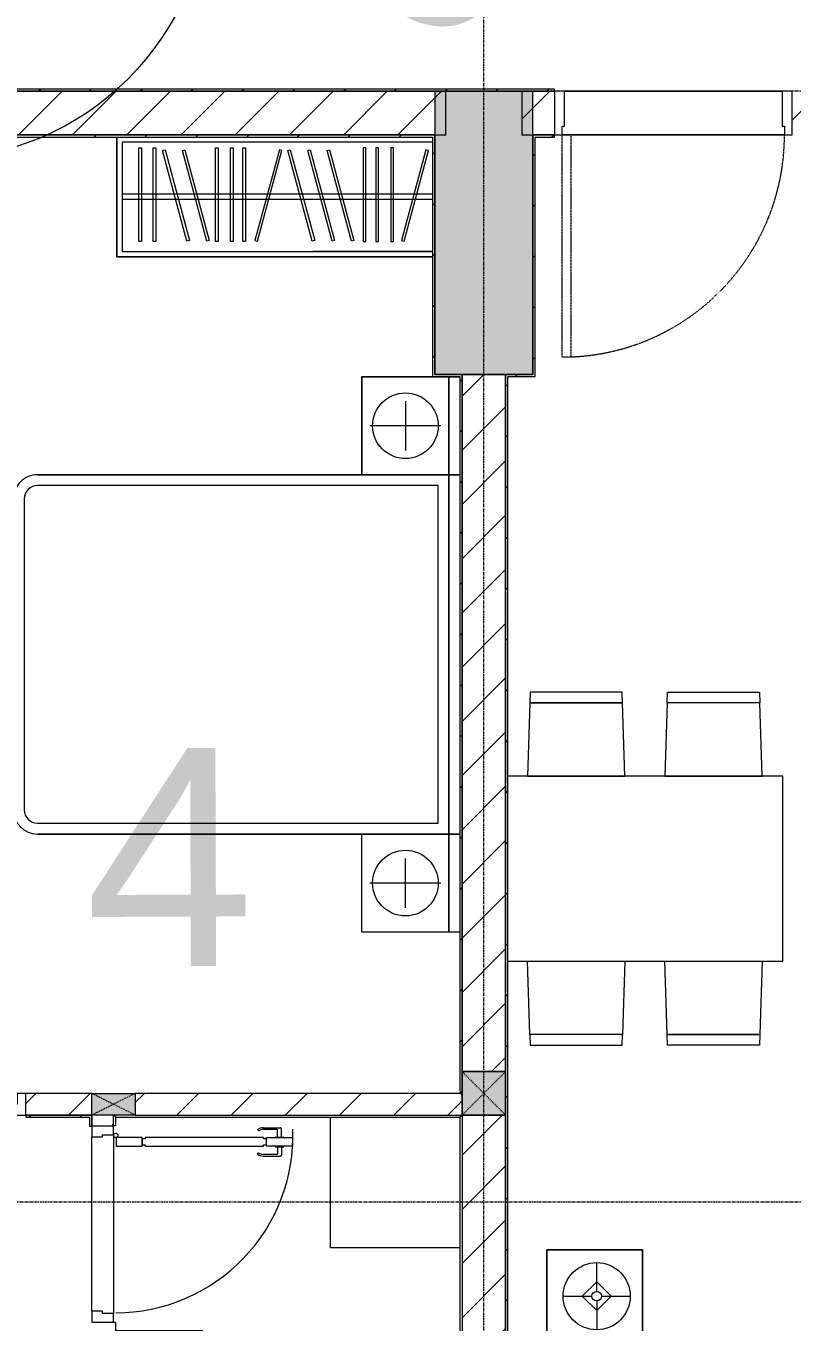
# Model space of a CAD drawing. Header units: millimetres. Extents: x -24439 to 198341, y -52871 to 149926.
# Drawn here: x 106051 to 109568, y 27887 to 33837 of the extents above; entities that cross this region are included whole.
import ezdxf

# ---------------------------------------------------------------- set-up
doc = ezdxf.new("R2010")
doc.units = ezdxf.units.MM
for name, pattern in [('Dash', [6, 3, -3]), ('Grid Line', [22.225, 12.7, -3.175, 3.175, -3.175]), ('NET VAN', [1.06, 0.53, -0.53])]:
    doc.linetypes.add(name, pattern=pattern)
for name, color, linetype, lineweight in [('0-1', 7, 'Continuous', 5), ('A-DETL-GENF-1', 9, 'Continuous', 9), ('A-DETL-GENF-2', 9, 'NET VAN', 9), ('A-DOOR', 31, 'Continuous', 9), ('A-DOOR-1', 9, 'Continuous', 9), ('A-DOOR-FRAM', 31, 'Continuous', 9), ('A-FLOR-1', 9, 'Continuous', 9), ('A-FLOR-HRAL-1', 9, 'Continuous', 9), ('A-WALL', 113, 'Continuous', 9), ('A-WALL-1', 253, 'Continuous', 18), ('A-WALL-2', 9, 'Continuous', 9), ('A-WALL-3', 113, 'Continuous', 18), ('A-WALL-PATT-1', 10, 'Continuous', 9), ('A-WALL-PATT-2', 9, 'Continuous', 9), ('A-WALL-PATT-3', 111, 'Continuous', 9), ('G-IMPT-1', 9, 'Continuous', 9), ('G-IMPT-6', 7, 'Continuous', 9), ('I-FURN', 30, 'Continuous', 9), ('I-FURN-1', 9, 'Continuous', 9), ('I-WALL-1', 253, 'Continuous', 18), ('I-WALL-3', 2, 'Continuous', 18), ('S-COLS', 52, 'Continuous', 9), ('S-COLS-1', 254, 'Continuous', 5), ('S-COLS-2', 253, 'Continuous', 18), ('S-COLS-3', 9, 'Continuous', 9), ('S-COLS-4', 52, 'Continuous', 18), ('S-COLS-5', 52, 'Dash', 9), ('S-COLS-HDLN', 52, 'Dash', 9), ('S-COLS-HDLN-1', 9, 'Dash', 9), ('S-GRID-1', 1, 'Grid Line', 9)]:
    doc.layers.add(name, color=color, linetype=linetype, lineweight=lineweight)
doc.styles.add('Arial_4', font='arial_0.ttf', dxfattribs={"height": 1000})
pattern_1 = [(45, (0, 0), (-124.4508, 124.4508), [])]
pattern_2 = [(45, (0, 0), (-116.67262, 116.67262), [])]

# ---------------------------------------------------------------- blocks, each defined once
blk = doc.blocks.new('NCV_TKTC_KET CAU_rvt-1-TKCS_MB ĐỊNH VỊ CAO ĐỘ THIẾT KẾ')
at = {"layer": 'S-COLS-1'}
blk.add_hatch(color=256, dxfattribs=at).paths.add_polyline_path([(108377.6, 32236.9), (108377.6, 33536.9), (107927.6, 33536.9), (107927.6, 32236.9)])
at = {"layer": 'S-COLS-2'}
for p, q in [((108377.6, 33536.9), (107927.6, 33536.9)), ((107927.6, 33536.9), (107927.6, 32236.9)), ((108377.6, 32236.9), (108377.6, 33536.9)), ((107927.6, 32236.9), (108377.6, 32236.9))]:
    blk.add_line(p, q, dxfattribs=at)
blk = doc.blocks.new('RES_BAN AN 1 - RES_BAN AN 1-851490-TKCS_MB ĐỊNH VỊ CAO ĐỘ THIẾT KẾ')
at = {"layer": 'I-FURN-1'}
for p, q in [((-425, -11.8), (-425, -1275)), ((425, -1275), (425, -11.8)), ((-761.9, -113.5), (-809.6, -115.1)), ((-809.6, -115.1), (-809.6, -536.9)), ((-761.9, -113.5), (-425, -102.3)), ((-761.9, -538.5), (-761.9, -113.5)), ((-761.9, -538.5), (-761.9, -113.5)), ((-425, -102.3), (-425, -549.7)), ((425, -102.3), (425, -549.7)), ((761.9, -113.5), (425, -102.3)), ((761.9, -538.5), (761.9, -113.5)), ((761.9, -113.5), (761.9, -538.5)), ((809.6, -115.1), (761.9, -113.5)), ((809.6, -536.9), (809.6, -115.1)), ((-809.6, -536.9), (-761.9, -538.5)), ((-425, -549.7), (-761.9, -538.5)), ((425, -549.7), (761.9, -538.5)), ((761.9, -538.5), (809.6, -536.9)), ((-809.6, -745.3), (-761.9, -743.8)), ((-809.6, -1167.2), (-809.6, -745.3)), ((-761.9, -743.8), (-425, -732.5)), ((-761.9, -1168.8), (-761.9, -743.8)), ((-761.9, -743.8), (-761.9, -1168.8)), ((-425, -732.5), (-425, -1180)), ((425, -732.5), (425, -1180)), ((761.9, -743.8), (425, -732.5)), ((761.9, -743.8), (809.6, -745.3)), ((761.9, -1168.8), (761.9, -743.8)), ((761.9, -1168.8), (761.9, -743.8)), ((809.6, -745.3), (809.6, -1167.2)), ((-761.9, -1168.8), (-809.6, -1167.2)), ((-425, -1180), (-761.9, -1168.8)), ((425, -1180), (761.9, -1168.8)), ((809.6, -1167.2), (761.9, -1168.8)), ((-425, -1275), (425, -1275))]:
    blk.add_line(p, q, dxfattribs=at)
blk = doc.blocks.new('LOBBY_SOFA_1 - LOBBY_SOFA_1-852725-TKCS_MB ĐỊNH VỊ CAO ĐỘ THIẾT KẾ')
at = {"layer": 'I-FURN'}
for p, q in [((-2128.3, 1548.5), (-1160.3, 1548.5)), ((-2172.3, 1064.5), (-2172.3, 1504.5)), ((-1116.3, 1504.5), (-1116.3, 1064.5)), ((-1160.3, 1020.5), (-2128.3, 1020.5)), ((-2556, 660), (-708, 660)), ((-2556, 14.9), (-2556, 660)), ((-2457, 66), (-2457, 660)), ((-1907, 143), (-1907, 660)), ((-1357, 143), (-1357, 660)), ((-807, 660), (-807, 66)), ((-708, 660), (-708, 14.9)), ((-2688.2, 633.5), (-3128.2, 633.5)), ((-3128.2, 633.5), (-3128.2, 193.5)), ((-2688.2, 193.5), (-2688.2, 633.5)), ((-575.9, 633.5), (-135.9, 633.5)), ((-575.9, 193.5), (-575.9, 633.5)), ((-135.9, 633.5), (-135.9, 193.5)), ((-2915.4, 445), (-2915.4, 577)), ((-348.6, 445), (-348.6, 577)), ((-2981.4, 423), (-2915.4, 489)), ((-2915.4, 489), (-2849.4, 423)), ((-348.6, 489), (-414.6, 423)), ((-282.6, 423), (-348.6, 489)), ((-2937.4, 423), (-3069.4, 423)), ((-2915.4, 357), (-2981.4, 423)), ((-2849.4, 423), (-2915.4, 357)), ((-2893.4, 423), (-2761.4, 423)), ((-370.6, 423), (-502.6, 423)), ((-414.6, 423), (-348.6, 357)), ((-348.6, 357), (-282.6, 423)), ((-326.6, 423), (-194.6, 423)), ((-2915.4, 269), (-2915.4, 401)), ((-348.6, 269), (-348.6, 401)), ((-3128.2, 193.5), (-2688.2, 193.5)), ((-135.9, 193.5), (-575.9, 193.5)), ((-807, 143), (-2457, 143)), ((-807, 66), (-2457, 66))]:
    blk.add_line(p, q, dxfattribs=at)
for centre, radius in [((-2915.4, 423), 154), ((-348.6, 423), 154), ((-2915.4, 423), 22), ((-348.6, 423), 22)]:
    blk.add_circle(centre, radius, dxfattribs=at)
for centre, start, end in [((-2128.3, 1504.5), 90, 180), ((-1160.3, 1504.5), 0, 90), ((-2128.3, 1064.5), 180, 270), ((-1160.3, 1064.5), 270, 0)]:
    blk.add_arc(centre, 44, start, end, dxfattribs=at)
at = {"layer": 'I-FURN-1'}
for p, q in [((-2128.3, 1548.5), (-1160.3, 1548.5)), ((-2172.3, 1064.5), (-2172.3, 1504.5)), ((-1116.3, 1504.5), (-1116.3, 1064.5)), ((-1160.3, 1020.5), (-2128.3, 1020.5)), ((-2556, 660), (-708, 660)), ((-2556, 14.9), (-2556, 660)), ((-708, 660), (-708, 14.9)), ((-3128.2, 633.5), (-2688.2, 633.5)), ((-3128.2, 193.5), (-3128.2, 633.5)), ((-2688.2, 633.5), (-2688.2, 193.5)), ((-575.9, 633.5), (-135.9, 633.5)), ((-575.9, 193.5), (-575.9, 633.5)), ((-135.9, 633.5), (-135.9, 193.5)), ((-2688.2, 193.5), (-3128.2, 193.5)), ((-135.9, 193.5), (-575.9, 193.5))]:
    blk.add_line(p, q, dxfattribs=at)
for centre, start, end in [((-2128.3, 1504.5), 90, 180), ((-1160.3, 1504.5), 0, 90), ((-2128.3, 1064.5), 180, 270), ((-1160.3, 1064.5), 270, 0)]:
    blk.add_arc(centre, 44, start, end, dxfattribs=at)
blk = doc.blocks.new('DOOR_CW_01 CANH MO-PANEL KINH - DIW_01-900x2200-CỬA GỖ VÂN LAMINATE-553393-TKCS_MB ĐỊNH VỊ CAO ĐỘ THIẾT KẾ')
at = {"layer": 'A-DETL-GENF-1'}
for p, q in [((-397, 872), (-357, 872)), ((-397, 752), (-397, 872)), ((-357, 872), (-357, 752)), ((-442, 737), (-442, 816.5)), ((-399, 820.5), (-438, 820.5)), ((-434, 799.5), (-434, 737)), ((-399, 803.5), (-430, 803.5)), ((-399, 831.8), (-397, 831.8)), ((-399, 792.2), (-399, 831.8)), ((-397, 792.2), (-399, 792.2)), ((-397, 792.2), (-397, 831.8)), ((-357, 792.2), (-357, 831.8)), ((-355, 831.8), (-357, 831.8)), ((-357, 792.2), (-355, 792.2)), ((-355, 792.2), (-355, 831.8)), ((-355, 820.5), (-316, 820.5)), ((-355, 803.5), (-324, 803.5)), ((-320, 799.5), (-320, 737)), ((-312, 737), (-312, 816.5)), ((-433.9, 711.2), (-427.3, 715.8)), ((-357, 752), (-397, 752)), ((-397, 738), (-391, 738)), ((-397, 738), (-397, 196)), ((-363, 752), (-391, 752)), ((-391, 752), (-391, 738)), ((-363, 738), (-363, 752)), ((-357, 738), (-363, 738)), ((-357, 196), (-357, 738)), ((-320.1, 711.2), (-326.7, 715.8)), ((-397, 196), (-391, 196)), ((-357, 182), (-397, 182)), ((-397, 182), (-397, 62)), ((-391, 196), (-391, 182)), ((-391, 182), (-363, 182)), ((-357, 196), (-363, 196)), ((-363, 182), (-363, 196)), ((-357, 62), (-357, 182)), ((-397, 62), (-357, 62))]:
    blk.add_line(p, q, dxfattribs=at)
blk.add_circle((-407, 60), 10, dxfattribs=at)
for centre, radius, start, end in [((-407, 60), 814, 360, 92), ((-438, 816.5), 4, 90, 180), ((-430, 799.5), 4, 90, 180), ((-324, 799.5), 4, 360, 90), ((-316, 816.5), 4, 0, 90), ((-397, 737), 45, 180, 215), ((-397, 737), 37, 180, 215), ((-357, 737), 37, 325, 0), ((-357, 737), 45, 325, 0)]:
    blk.add_arc(centre, radius, start, end, dxfattribs=at)
at = {"layer": 'A-DOOR-1'}
for p, q in [((-410, 50), (-450, 50)), ((-450, 50), (-450, -50)), ((-410, 0), (-410, 50)), ((-400, 0), (-410, 0)), ((-407, 50), (-382, 50)), ((-400, -50), (-400, 0)), ((410, 0), (400, 0)), ((400, 0), (400, -50)), ((450, 50), (410, 50)), ((410, 50), (410, 0)), ((450, -50), (450, 50)), ((-450, -50), (-400, -50)), ((400, -50), (450, -50))]:
    blk.add_line(p, q, dxfattribs=at)
blk = doc.blocks.new('GIUONG NGU-2TAB-1600x2000 - GIUONG NGU-2TAB-1600x2000-851491-TKCS_MB ĐỊNH VỊ CAO ĐỘ THIẾT KẾ')
at = {"layer": 'I-FURN-1'}
for p, q in [((569.6, 2050), (1997.1, 2050)), ((1997.1, 2050), (569.6, 2050)), ((1997.1, 2000), (569.6, 2000)), ((458.5, 50), (458.5, 1938.9)), ((458.5, 1938.9), (458.5, 50)), ((508.5, 1938.9), (508.5, 100)), ((2058.2, 100), (2058.2, 1938.9)), ((2108.2, 1938.9), (2108.2, 50)), ((2108.2, 50), (2108.2, 1938.9)), ((8.5, 50), (8.5, 450.3)), ((8.5, 450.3), (458.5, 450.3)), ((8.5, 450.3), (458.5, 450.3)), ((8.5, 50), (8.5, 450.3)), ((458.5, 450.3), (458.5, 50)), ((458.5, 450.3), (458.5, 50)), ((2108.2, 50), (2108.2, 450.3)), ((2108.2, 450.3), (2558.2, 450.3)), ((2108.2, 450.3), (2108.2, 50)), ((2558.2, 450.3), (2108.2, 450.3)), ((2558.2, 450.3), (2558.2, 50)), ((2558.2, 50), (2558.2, 450.3)), ((233.5, 86.8), (233.5, 413.5)), ((2333.2, 86.8), (2333.2, 413.5)), ((120.2, 250.2), (346.8, 250.2)), ((2446.5, 250.2), (2219.8, 250.2)), ((508.5, 100), (2058.2, 100)), ((458.5, 50), (8.5, 50)), ((8.5, 0), (8.5, 50)), ((8.5, 50), (458.5, 50)), ((458.5, 50), (8.5, 50)), ((2108.2, 50), (458.5, 50)), ((458.5, 50), (458.5, 0)), ((458.5, 0), (458.5, 50)), ((458.5, 50), (2108.2, 50)), ((458.5, 50), (2108.2, 50)), ((2558.2, 50), (2108.2, 50)), ((2108.2, 50), (2558.2, 50)), ((2108.2, 0), (2108.2, 50)), ((2108.2, 50), (2108.2, 0)), ((2108.2, 50), (2558.2, 50)), ((2558.2, 50), (2558.2, 0))]:
    blk.add_line(p, q, dxfattribs=at)
for centre in [(233.5, 250.2), (2333.2, 250.2)]:
    blk.add_circle(centre, 150.7, dxfattribs=at)
for centre, radius, start, end in [((569.6, 1938.9), 111.1, 90, 180), ((569.6, 1938.9), 111.1, 90, 180), ((1997.1, 1938.9), 111.1, 0, 90), ((1997.1, 1938.9), 111.1, 360, 90), ((569.6, 1938.9), 61.1, 90, 180), ((1997.1, 1938.9), 61.1, 360, 90)]:
    blk.add_arc(centre, radius, start, end, dxfattribs=at)
blk = doc.blocks.new('TU QUAN AO-SUITE ROOM_3 - TU QUAN AO-SUITE ROOM_3-V5-TKCS_MB ĐỊNH VỊ CAO ĐỘ THIẾT KẾ')
at = {"layer": 'I-FURN-1'}
for p, q in [((-550, 1500), (0, 1500)), ((-550, 50), (-550, 1500)), ((0, 1500), (-550, 1500)), ((-550, 1500), (-550, 50)), ((-24, 1476), (-526, 1476)), ((-526, 1476), (-526, 600)), ((-526, 1476), (-526, 50)), ((-287, 576), (-287, 1476)), ((-263, 576), (-263, 1476)), ((-24, 49.8), (-24, 1476)), ((-480.1, 1386.9), (-480.1, 1398.9)), ((-480.1, 1398.9), (-50.1, 1398.9)), ((-480.1, 1386.9), (-480.1, 1398.9)), ((-50.1, 1386.9), (-480.1, 1386.9)), ((-50.1, 1398.9), (-50.1, 1386.9)), ((-480.1, 1320.5), (-480.1, 1332.5)), ((-480.1, 1332.5), (-50.1, 1332.5)), ((-480.1, 1320.5), (-480.1, 1332.5)), ((-50.1, 1320.5), (-480.1, 1320.5)), ((-50.1, 1332.5), (-50.1, 1320.5)), ((-478.3, 1178.1), (-61.3, 1289.9)), ((-58.2, 1278.3), (-475.2, 1166.5)), ((-61.3, 1289.9), (-58.2, 1278.3)), ((-478.3, 1086.9), (-61.3, 1198.6)), ((-61.3, 1198.6), (-58.2, 1187.1)), ((-475.2, 1166.5), (-478.3, 1178.1)), ((-58.2, 1187.1), (-475.2, 1075.3)), ((-475.2, 1075.3), (-478.3, 1086.9)), ((-480.1, 1035.3), (-480.1, 1047.3)), ((-480.1, 1047.3), (-50.1, 1047.3)), ((-480.1, 1035.3), (-480.1, 1047.3)), ((-50.1, 1035.3), (-480.1, 1035.3)), ((-50.1, 1047.3), (-50.1, 1035.3)), ((-480.1, 965.8), (-480.1, 977.8)), ((-480.1, 977.8), (-50.1, 977.8)), ((-480.1, 965.8), (-480.1, 977.8)), ((-50.1, 965.8), (-480.1, 965.8)), ((-50.1, 977.8), (-50.1, 965.8)), ((-480.1, 908.6), (-480.1, 920.6)), ((-480.1, 920.6), (-50.1, 920.6)), ((-480.1, 908.6), (-480.1, 920.6)), ((-50.1, 908.6), (-480.1, 908.6)), ((-50.1, 920.6), (-50.1, 908.6)), ((-475.2, 865.5), (-478.3, 853.9)), ((-478.3, 853.9), (-61.3, 742.1)), ((-58.2, 753.7), (-475.2, 865.5)), ((-478.3, 603.1), (-61.3, 714.9)), ((-61.3, 742.1), (-58.2, 753.7)), ((-61.3, 714.9), (-58.2, 703.3)), ((-58.2, 703.3), (-475.2, 591.5)), ((-526, 50), (-526, 600)), ((-478.3, 511.9), (-61.3, 623.6)), ((-475.2, 591.5), (-478.3, 603.1)), ((-58.2, 612.1), (-475.2, 500.3)), ((-61.3, 623.6), (-58.2, 612.1)), ((-550, 50), (-550, 576)), ((-287, 50), (-287, 576)), ((-263, 50), (-263, 576)), ((-478.3, 423.1), (-61.3, 534.9)), ((-475.2, 500.3), (-478.3, 511.9)), ((-58.2, 523.3), (-475.2, 411.5)), ((-61.3, 534.9), (-58.2, 523.3)), ((-475.2, 411.5), (-478.3, 423.1)), ((-480.1, 368.4), (-480.1, 356.4)), ((-50.1, 368.4), (-480.1, 368.4)), ((-50.1, 356.4), (-50.1, 368.4)), ((-480.1, 356.4), (-50.1, 356.4)), ((-480.1, 311.2), (-480.1, 299.2)), ((-50.1, 311.2), (-480.1, 311.2)), ((-480.1, 299.2), (-50.1, 299.2)), ((-50.1, 299.2), (-50.1, 311.2)), ((-480.1, 241.7), (-480.1, 229.7)), ((-50.1, 241.7), (-480.1, 241.7)), ((-50.1, 229.7), (-50.1, 241.7)), ((-480.1, 229.7), (-50.1, 229.7)), ((-475.2, 192.7), (-478.3, 181.1)), ((-478.3, 181.1), (-61.3, 69.4)), ((-58.2, 80.9), (-475.2, 192.7)), ((-61.3, 69.4), (-58.2, 80.9))]:
    blk.add_line(p, q, dxfattribs=at)
blk = doc.blocks.new('MAY GIAT - MAY GIAT_dwg-348053-TKCS_MB ĐỊNH VỊ CAO ĐỘ THIẾT KẾ')
at = {"layer": 'G-IMPT-1', "flags": 128}
blk.add_lwpolyline([(5, 596.6), (5, 2.3), (605, 2.3)], dxfattribs=at)
blk = doc.blocks.new('MAY GIAT - MAY GIAT-V7-TKCS_MB ĐỊNH VỊ CAO ĐỘ THIẾT KẾ')
at = {"layer": 'I-FURN-1'}
for p, q in [((5, -2.3), (605, -2.3)), ((5, -596.6), (5, -2.3))]:
    blk.add_line(p, q, dxfattribs=at)
at = {"extrusion": (0, 0, -1), "zscale": -1, "rotation": 180}
blk.add_blockref('MAY GIAT - MAY GIAT_dwg-348053-TKCS_MB ĐỊNH VỊ CAO ĐỘ THIẾT KẾ', (0, 0), dxfattribs=at)
blk = doc.blocks.new('G1_SOF - BO TRU - 100x200-V62-TKCS_MB ĐỊNH VỊ CAO ĐỘ THIẾT KẾ')
at = {"layer": 'S-COLS-3'}
blk.add_hatch(color=256, dxfattribs=at).paths.add_polyline_path([(-50, -100), (50, -100), (50, 100), (-50, 100)])
at = {"layer": 'S-COLS-2'}
for p, q in [((-50, 100), (50, 100)), ((-50, -100), (-50, 100)), ((50, 100), (50, -100)), ((50, -100), (-50, -100))]:
    blk.add_line(p, q, dxfattribs=at)
at = {"layer": 'S-COLS-HDLN-1'}
for p, q in [((50, -100), (-50, 100)), ((-50, -100), (50, 100))]:
    blk.add_line(p, q, dxfattribs=at)
blk = doc.blocks.new('Railing - Railing-979541-TKCS_MB ĐỊNH VỊ CAO ĐỘ THIẾT KẾ')
at = {"layer": 'A-FLOR-HRAL-1'}
for p, q in [((83554.1, 19566.2), (83544.1, 19576.2)), ((85134.1, 19566.2), (85144.1, 19576.2)), ((83554.1, 19526.7), (83544.1, 19526.7)), ((83554.1, 19526.7), (83554.1, 19566.2)), ((83554.1, 19566.2), (85134.1, 19566.2)), ((85134.1, 19566.2), (85134.1, 16286.2)), ((83544.1, 18626.2), (83554.1, 18626.2)), ((83554.1, 18586.2), (83554.1, 18626.2)), ((83554.1, 18586.2), (83544.1, 18576.2)), ((83954.1, 18586.2), (83554.1, 18586.2)), ((83954.1, 18586.2), (83944.1, 18576.2)), ((83954.1, 15486.2), (83954.1, 18586.2)), ((85134.1, 16286.2), (85034.1, 16286.2)), ((85034.1, 16286.2), (85044.1, 16276.2)), ((85034.1, 16286.2), (85034.1, 15486.2)), ((85134.1, 16286.2), (85144.1, 16276.2)), ((83954.1, 15486.2), (83944.1, 15476.2)), ((83944.1, 15481.2), (83944.1, 15476.2)), ((85034.1, 15486.2), (83954.1, 15486.2)), ((85034.1, 15486.2), (85044.1, 15476.2))]:
    blk.add_line(p, q, dxfattribs=at)
blk = doc.blocks.new('DOOR_CW_01 CANH MO-PANEL KINH - DIG_01-900x2200-CỬA NHÔM KÍNH-400868-TKCS_MB ĐỊNH VỊ CAO ĐỘ THIẾT KẾ')
at = {"layer": 'A-DETL-GENF-1'}
for p, q in [((-397, 872), (-357, 872)), ((-397, 752), (-397, 872)), ((-357, 872), (-357, 752)), ((-442, 737), (-442, 816.5)), ((-399, 820.5), (-438, 820.5)), ((-434, 799.5), (-434, 737)), ((-399, 803.5), (-430, 803.5)), ((-399, 831.8), (-397, 831.8)), ((-399, 792.2), (-399, 831.8)), ((-397, 792.2), (-399, 792.2)), ((-397, 792.2), (-397, 831.8)), ((-357, 792.2), (-357, 831.8)), ((-355, 831.8), (-357, 831.8)), ((-357, 792.2), (-355, 792.2)), ((-355, 792.2), (-355, 831.8)), ((-355, 820.5), (-316, 820.5)), ((-355, 803.5), (-324, 803.5)), ((-320, 799.5), (-320, 737)), ((-312, 737), (-312, 816.5)), ((-433.9, 711.2), (-427.3, 715.8)), ((-357, 752), (-397, 752)), ((-397, 738), (-391, 738)), ((-397, 738), (-397, 196)), ((-363, 752), (-391, 752)), ((-391, 752), (-391, 738)), ((-363, 738), (-363, 752)), ((-357, 738), (-363, 738)), ((-357, 196), (-357, 738)), ((-320.1, 711.2), (-326.7, 715.8)), ((-397, 196), (-391, 196)), ((-357, 182), (-397, 182)), ((-397, 182), (-397, 62)), ((-391, 196), (-391, 182)), ((-391, 182), (-363, 182)), ((-357, 196), (-363, 196)), ((-363, 182), (-363, 196)), ((-357, 62), (-357, 182)), ((-397, 62), (-357, 62))]:
    blk.add_line(p, q, dxfattribs=at)
blk.add_circle((-407, 60), 10, dxfattribs=at)
for centre, radius, start, end in [((-407, 60), 814, 360, 92), ((-438, 816.5), 4, 90, 180), ((-430, 799.5), 4, 90, 180), ((-324, 799.5), 4, 360, 90), ((-316, 816.5), 4, 0, 90), ((-397, 737), 45, 180, 215), ((-397, 737), 37, 180, 215), ((-357, 737), 37, 325, 0), ((-357, 737), 45, 325, 0)]:
    blk.add_arc(centre, radius, start, end, dxfattribs=at)
at = {"layer": 'A-DOOR-1'}
for p, q in [((-410, 50), (-450, 50)), ((-450, 50), (-450, -50)), ((-410, 0), (-410, 50)), ((-400, 0), (-410, 0)), ((-407, 50), (-382, 50)), ((-400, -50), (-400, 0)), ((410, 0), (400, 0)), ((400, 0), (400, -50)), ((450, 50), (410, 50)), ((410, 50), (410, 0)), ((450, -50), (450, 50)), ((-450, -50), (-400, -50)), ((400, -50), (450, -50))]:
    blk.add_line(p, q, dxfattribs=at)
blk = doc.blocks.new('NCV_TKTC_TANG 1_rvt-1-TKCS_MB ĐỊNH VỊ CAO ĐỘ THIẾT KẾ')
at = {"layer": 'A-WALL-PATT-1'}
h = blk.add_hatch(dxfattribs=at)
h.set_pattern_fill('FP_2', color=256, style=0, pattern_type=2)
h.set_pattern_definition(pattern_1)
h.paths.add_polyline_path([(106552.6, 28836.9), (108052.6, 28836.9), (108052.6, 28936.9), (106552.6, 28936.9), (106552.6, 28843.2)])
h.paths.add_polyline_path([(103400.7, 28836.9), (104050.9, 28836.9), (104050.9, 28936.9), (103252.6, 28936.9), (103252.6, 28836.9)])
h.paths.add_polyline_path([(104850.9, 28836.9), (105150.5, 28836.9), (105150.5, 28936.9), (104850.9, 28936.9), (104850.9, 28886.9)])
h.paths.add_polyline_path([(106352.6, 28836.9), (106352.6, 28936.9), (106050.5, 28936.9), (106050.5, 28836.9)])
h = blk.add_hatch(dxfattribs=at)
h.set_pattern_fill('FP_2', color=256, style=0, pattern_type=2)
h.set_pattern_definition(pattern_1)
h.paths.add_polyline_path([(106352.6, 27836.9), (106452.6, 27836.9), (106452.6, 27886.9), (106352.6, 27886.9)])
h.paths.add_polyline_path([(106352.6, 28786.9), (106452.6, 28786.9), (106452.6, 28836.9), (106352.6, 28836.9), (106352.6, 28826.9)])
at = {"layer": 'A-WALL-PATT-2'}
h = blk.add_hatch(dxfattribs=at)
h.set_pattern_fill('FP_3', color=256, style=0, pattern_type=2)
h.set_pattern_definition(pattern_2)
h.paths.add_polyline_path([(105631, 33326.9), (107927.6, 33326.9), (107927.6, 33336.9), (105631, 33334.9)])
h.paths.add_polyline_path([(105072.8, 33326.9), (105132.1, 33326.9), (105109, 33336.9), (105062.6, 33336.9), (105062.6, 33326.9)])
h = blk.add_hatch(dxfattribs=at)
h.set_pattern_fill('FP_3', color=256, style=0, pattern_type=2)
h.set_pattern_definition(pattern_2)
h.paths.add_polyline_path([(107927.6, 32226.9), (107927.6, 33326.9), (107917.6, 33326.9), (107917.6, 32226.9)])
h = blk.add_hatch(dxfattribs=at)
h.set_pattern_fill('FP_3', color=256, style=0, pattern_type=2)
h.set_pattern_definition(pattern_2)
h.paths.add_polyline_path([(109567.6, 33326.9), (111252.6, 33326.9), (111252.6, 33336.9), (109567.6, 33336.9)])
h.paths.add_polyline_path([(108468.8, 33326.9), (108477.6, 33326.9), (108477.6, 33336.9), (108377.6, 33336.9), (108377.6, 33326.9), (108387.6, 33326.9)])
h = blk.add_hatch(dxfattribs=at)
h.set_pattern_fill('FP_3', color=256, style=0, pattern_type=2)
h.set_pattern_definition(pattern_2)
h.paths.add_polyline_path([(108387.6, 32236.9), (108387.6, 33326.9), (108377.6, 33326.9), (108377.6, 32236.9)])
h = blk.add_hatch(dxfattribs=at)
h.set_pattern_fill('FP_3', color=256, style=0, pattern_type=2)
h.set_pattern_definition(pattern_2)
h.paths.add_polyline_path([(108052.6, 28936.9), (108052.6, 32236.9), (108042.6, 32236.9), (108042.6, 28936.9)])
h = blk.add_hatch(dxfattribs=at)
h.set_pattern_fill('FP_3', color=256, style=0, pattern_type=2)
h.set_pattern_definition(pattern_2)
h.paths.add_polyline_path([(108262.6, 25546.9), (108262.6, 32236.9), (108252.6, 32236.9), (108252.6, 25546.9)])
h = blk.add_hatch(dxfattribs=at)
h.set_pattern_fill('FP_3', color=256, style=0, pattern_type=2)
h.set_pattern_definition(pattern_2)
h.paths.add_polyline_path([(108387.6, 32226.9), (108387.6, 32236.9), (108262.6, 32236.9), (108262.6, 32226.9)])
h = blk.add_hatch(dxfattribs=at)
h.set_pattern_fill('FP_3', color=256, style=0, pattern_type=2)
h.set_pattern_definition(pattern_2)
h.paths.add_polyline_path([(105142.5, 28826.9), (105150.5, 28826.9), (105150.5, 28836.9), (104850.9, 28836.9), (104850.9, 28826.9), (104858.9, 28826.9)])
h.paths.add_polyline_path([(103052.6, 28826.9), (104050.9, 28826.9), (104050.9, 28836.9), (103052.6, 28836.9)])
h.paths.add_polyline_path([(106058.5, 28826.9), (106352.6, 28826.9), (106352.6, 28836.9), (106050.5, 28836.9), (106050.5, 28826.9)])
at = {"layer": 'A-FLOR-1'}
for p, q in [((109522.6, 33536.9), (108522.6, 33536.9)), ((109532.6, 33336.9), (108512.6, 33336.9)), ((108512.6, 33336.9), (109532.6, 33336.9)), ((106352.6, 27936.9), (106352.6, 28736.9))]:
    blk.add_line(p, q, dxfattribs=at)
at = {"layer": 'A-WALL-1'}
for p, q in [((108052.6, 28936.9), (108042.6, 28936.9)), ((108052.6, 28836.9), (108052.6, 28936.9)), ((106352.6, 28836.9), (106352.6, 28826.9)), ((106452.6, 28786.9), (106452.6, 28836.9)), ((106552.6, 28836.9), (108052.6, 28836.9))]:
    blk.add_line(p, q, dxfattribs=at)
at = {"layer": 'A-WALL-2'}
for p, q in [((106352.6, 28936.9), (106050.5, 28936.9)), ((108042.6, 28936.9), (106552.6, 28936.9)), ((106050.5, 28836.9), (106352.6, 28836.9)), ((106352.6, 28836.9), (106050.5, 28836.9)), ((106352.6, 28786.9), (106352.6, 28826.9)), ((106352.6, 28826.9), (106352.6, 28786.9)), ((106452.6, 28746.9), (106452.6, 27926.9)), ((106352.6, 27936.9), (106352.6, 28736.9))]:
    blk.add_line(p, q, dxfattribs=at)
at = {"layer": 'I-WALL-1'}
for p, q in [((107927.6, 33336.9), (105631, 33336.9)), ((105631, 33326.9), (107917.6, 33326.9)), ((107917.6, 33326.9), (107917.6, 32226.9)), ((107927.6, 33326.9), (107927.6, 33336.9)), ((107927.6, 32236.9), (107927.6, 33326.9)), ((108477.6, 33336.9), (108377.6, 33336.9)), ((108377.6, 33336.9), (108377.6, 33326.9)), ((108377.6, 33326.9), (108377.6, 32236.9)), ((108387.6, 33326.9), (108477.6, 33326.9)), ((108387.6, 32236.9), (108387.6, 33326.9)), ((108477.6, 33326.9), (108477.6, 33336.9)), ((107917.6, 32226.9), (107927.6, 32226.9)), ((108042.6, 32236.9), (107927.6, 32236.9)), ((107927.6, 32226.9), (108042.6, 32226.9)), ((108052.6, 32236.9), (108042.6, 32236.9)), ((108042.6, 32226.9), (108042.6, 28946.9)), ((108052.6, 28936.9), (108052.6, 32236.9)), ((108262.6, 32236.9), (108252.6, 32236.9)), ((108252.6, 32236.9), (108252.6, 25546.9)), ((108377.6, 32236.9), (108262.6, 32236.9)), ((108262.6, 25546.9), (108262.6, 32226.9)), ((108262.6, 32226.9), (108387.6, 32226.9)), ((108387.6, 32226.9), (108387.6, 32236.9)), ((108042.6, 28936.9), (108052.6, 28936.9)), ((106050.5, 28836.9), (106050.5, 28826.9)), ((106050.5, 28826.9), (106342.6, 28826.9)), ((106342.6, 28826.9), (106342.6, 28786.9)), ((106352.6, 28826.9), (106352.6, 28836.9)), ((106342.6, 28786.9), (106352.6, 28786.9))]:
    blk.add_line(p, q, dxfattribs=at)
at = {"layer": 'A-DOOR-1'}
blk.add_blockref('DOOR_CW_01 CANH MO-PANEL KINH - DIW_01-900x2200-CỬA GỖ VÂN LAMINATE-553393-TKCS_MB ĐỊNH VỊ CAO ĐỘ THIẾT KẾ', (105600.5, 28886.9), dxfattribs=at)
at = {"layer": 'A-DOOR-1', "rotation": 270.0000000000003}
blk.add_blockref('DOOR_CW_01 CANH MO-PANEL KINH - DIG_01-900x2200-CỬA NHÔM KÍNH-400868-TKCS_MB ĐỊNH VỊ CAO ĐỘ THIẾT KẾ', (106402.6, 28336.9), dxfattribs=at)
at = {"layer": 'A-FLOR-HRAL-1'}
blk.add_blockref('Railing - Railing-979541-TKCS_MB ĐỊNH VỊ CAO ĐỘ THIẾT KẾ', (22908.5, 9260.7), dxfattribs=at)
at = {"layer": 'I-FURN-1'}
for name, p, rotation in [('TU QUAN AO-SUITE ROOM_3 - TU QUAN AO-SUITE ROOM_3-V5-TKCS_MB ĐỊNH VỊ CAO ĐỘ THIẾT KẾ', (107967.6, 33326.9), 90.00000000000001), ('GIUONG NGU-2TAB-1600x2000 - GIUONG NGU-2TAB-1600x2000-851491-TKCS_MB ĐỊNH VỊ CAO ĐỘ THIẾT KẾ', (108042.6, 29668.6), 89.99999999999915), ('RES_BAN AN 1 - RES_BAN AN 1-851490-TKCS_MB ĐỊNH VỊ CAO ĐỘ THIẾT KẾ', (108250.8, 29968.2), 89.99999999999955), ('MAY GIAT - MAY GIAT-V7-TKCS_MB ĐỊNH VỊ CAO ĐỘ THIẾT KẾ', (107445.9, 28222), 89.9999999999998), ('LOBBY_SOFA_1 - LOBBY_SOFA_1-852725-TKCS_MB ĐỊNH VỊ CAO ĐỘ THIẾT KẾ', (108247.7, 25090.4), 269.9999999999993)]:
    blk.add_blockref(name, p, dxfattribs=dict(at, rotation=rotation))
at = {"layer": 'S-COLS-3', "rotation": 90.00000000000037}
blk.add_blockref('G1_SOF - BO TRU - 100x200-V62-TKCS_MB ĐỊNH VỊ CAO ĐỘ THIẾT KẾ', (106452.6, 28886.9), dxfattribs=at)
blk = doc.blocks.new('FD_05 - FD_05-1000x2200mm-835434-TKCS_MB ĐỊNH VỊ CAO ĐỘ THIẾT KẾ')
at = {"layer": 'A-DETL-GENF-2'}
for p, q in [((470, 100), (470, 1120)), ((470, 1120), (510, 1120)), ((510, 1120), (510, 100)), ((510, 100), (470, 100))]:
    blk.add_line(p, q, dxfattribs=at)
blk.add_arc((510, 100), 1020, 92.24747, 180, dxfattribs=at)
at = {"layer": 'A-DOOR-FRAM'}
for p, q in [((-510, 100), (-545, 100)), ((-545, 100), (-545, -100)), ((-510, 60), (-510, 100)), ((-500, 60), (-510, 60)), ((-500, -100), (-500, 60)), ((510, 60), (500, 60)), ((500, 60), (500, -100)), ((545, 100), (510, 100)), ((510, 100), (510, 60)), ((545, -100), (545, 100)), ((-545, -100), (-500, -100)), ((500, -100), (545, -100))]:
    blk.add_line(p, q, dxfattribs=at)
blk = doc.blocks.new('G1_SOF - BO TRU - 200x200-3050151-TKCS_MB ĐỊNH VỊ CAO ĐỘ THIẾT KẾ')
at = {"layer": 'S-COLS-HDLN'}
for p, q in [((-100, 100), (100, -100)), ((100, 100), (-100, -100))]:
    blk.add_line(p, q, dxfattribs=at)
blk = doc.blocks.new('NCV_TKCS_251209_TONG THE HIEN TRANG SAN DUONG - NCV_TKCS_HIEN TRANG_251209a_dwg-1612995-TKCS_MB ĐỊNH VỊ CAO ĐỘ THIẾT KẾ')
at = {"layer": 'G-IMPT-1'}
blk.add_circle((563585009.2, 1145009153.8), 1262.1, dxfattribs=at)
at = {"layer": 'G-IMPT-6', "insert": (563585009.2, 1145010203.8), "char_height": 1000, "width": 3253.918, "attachment_point": 1, "line_spacing_factor": 0.941778, "style": 'Arial_4'}
blk.add_mtext('1.00', dxfattribs=at)
at = {"layer": 'G-IMPT-6', "insert": (563584588.7, 1145004876.3), "char_height": 1000, "width": 3706.531, "attachment_point": 1, "rotation": 16.96142, "line_spacing_factor": 0.941778, "style": 'Arial_4'}
blk.add_mtext('HK 4', dxfattribs=at)
blk = doc.blocks.new('NCV_TKCS_251209_TONG THE HIEN TRANG SAN DUONG - NCV_TKCS_251209_TONG THE HIEN TRANG SAN DUONG-1605292-TKCS_MB ĐỊNH VỊ CAO ĐỘ THIẾT KẾ')
at = {"rotation": 343.2379237072182}
blk.add_blockref('NCV_TKCS_251209_TONG THE HIEN TRANG SAN DUONG - NCV_TKCS_HIEN TRANG_251209a_dwg-1612995-TKCS_MB ĐỊNH VỊ CAO ĐỘ THIẾT KẾ', (-869777547.7, -933796958.8), dxfattribs=at)

msp = doc.modelspace()

# ---------------------------------------------------------------- hatches: boundary and pattern name
at = {"layer": 'A-WALL-PATT-3'}
h = msp.add_hatch(dxfattribs=at)
h.set_pattern_fill('FP_1', color=256, style=0, pattern_type=2)
h.set_pattern_definition(pattern_1)
h.paths.add_polyline_path([(107977.6, 33336.9), (107977.6, 33536.9), (105630.3, 33536.9), (105631.4, 33336.9), (107032, 33336.9)])
h.paths.add_polyline_path([(104971.3, 33336.9), (105109, 33336.9), (105072.8, 33352.6), (104971.3, 33408.1), (104875.4, 33472.6), (104796.5, 33536.9), (104412.6, 33536.9), (104412.6, 33336.9), (104611.2, 33336.9)])
h.paths.add_polyline_path([(102795.5, 33336.9), (104212.6, 33336.9), (104212.6, 33536.9), (101367.6, 33536.9), (101367.6, 33336.9), (102190.3, 33336.9)])
h.paths.add_polyline_path([(100127.6, 33336.9), (100277.6, 33336.9), (100277.6, 33536.9), (100127.6, 33536.9), (100127.6, 33376.9)])
h = msp.add_hatch(dxfattribs=at)
h.set_pattern_fill('FP_8', color=256, style=0, pattern_type=2)
h.set_pattern_definition(pattern_2)
h.paths.add_polyline_path([(116452.6, 33536.9), (116452.6, 33546.9), (109567.6, 33546.9), (109567.6, 33536.9), (116102.6, 33536.9)])
h.paths.add_polyline_path([(104611.2, 33536.9), (104796.5, 33536.9), (104782.5, 33546.9), (104412.6, 33546.9), (104412.6, 33536.9)])
h.paths.add_polyline_path([(105630.3, 33536.9), (108477.6, 33536.9), (108475.4, 33546.9), (105630.2, 33546.9), (105630.3, 33543.5)])
h = msp.add_hatch(dxfattribs=at)
h.set_pattern_fill('FP_1', color=256, style=0, pattern_type=2)
h.set_pattern_definition(pattern_1)
h.paths.add_polyline_path([(114294.6, 33336.9), (116102.6, 33336.9), (116102.6, 33536.9), (111452.6, 33536.9), (111452.6, 33336.9), (111873.8, 33336.9)])
h.paths.add_polyline_path([(108327.6, 33336.9), (108477.6, 33336.9), (108477.6, 33536.9), (108327.6, 33536.9), (108327.6, 33376.9)])
h.paths.add_polyline_path([(111252.6, 33336.9), (111252.6, 33536.9), (109567.6, 33536.9), (109567.6, 33336.9), (110663.3, 33336.9)])
h = msp.add_hatch(dxfattribs=at)
h.set_pattern_fill('FP_1', color=256, style=0, pattern_type=2)
h.set_pattern_definition(pattern_1)
h.paths.add_polyline_path([(108242.5, 25536.9), (108252.6, 25536.9), (108252.6, 28836.9), (108052.6, 28836.9), (108052.6, 25536.9)])
h.paths.add_polyline_path([(108252.6, 29036.9), (108252.6, 32237), (108052.6, 32237), (108052.6, 29036.9), (108242.5, 29036.9)])
at = {"layer": 'S-COLS-1'}
msp.add_hatch(color=256, dxfattribs=at).paths.add_polyline_path([(108052.6, 28836.9), (108252.6, 28836.9), (108252.6, 29036.9), (108052.6, 29036.9), (108052.6, 29022)])

# ---------------------------------------------------------------- linework, layer by layer
at = {"layer": 'A-WALL'}
for p, q in [((107977.6, 33536.9), (104212.6, 33536.9)), ((104412.6, 33536.9), (107977.6, 33536.9)), ((108477.6, 33536.9), (108327.6, 33536.9)), ((108327.6, 33536.9), (108477.6, 33536.9)), ((108522.6, 33536.9), (109522.6, 33536.9)), ((109532.6, 33336.9), (108512.6, 33336.9)), ((108052.6, 29036.9), (108252.6, 29036.9)), ((108252.6, 28836.9), (108052.6, 28836.9))]:
    msp.add_line(p, q, dxfattribs=at)
at = {"layer": 'A-WALL-3'}
for p, q in [((107977.6, 33336.9), (107977.6, 33536.9)), ((108327.6, 33536.9), (108327.6, 33336.9)), ((104412.6, 33336.9), (107977.6, 33336.9)), ((108327.6, 33336.9), (108477.6, 33336.9)), ((108252.6, 32237), (108052.6, 32237)), ((108052.6, 32237), (108052.6, 29036.9)), ((108252.6, 29036.9), (108252.6, 32237)), ((108052.6, 28836.9), (108052.6, 25536.9)), ((108252.6, 25536.9), (108252.6, 28836.9))]:
    msp.add_line(p, q, dxfattribs=at)
at = {"layer": 'I-WALL-3'}
for p, q in [((108477.6, 33546.9), (104787, 33546.9)), ((107977.6, 33536.9), (108327.6, 33536.9)), ((108477.6, 33536.9), (108477.6, 33546.9))]:
    msp.add_line(p, q, dxfattribs=at)
at = {"layer": 'S-COLS'}
for p, q in [((108252.6, 29036.9), (108052.6, 29036.9)), ((108052.6, 28836.9), (108252.6, 28836.9))]:
    msp.add_line(p, q, dxfattribs=at)
at = {"layer": 'S-COLS-4'}
for p, q in [((108052.6, 29036.9), (108052.6, 28836.9)), ((108252.6, 28836.9), (108252.6, 29036.9))]:
    msp.add_line(p, q, dxfattribs=at)
at = {"layer": 'S-GRID-1'}
for p, q in [((108152.6, 20960.6), (108152.6, 80482.7)), ((131551.8, 33536.9), (29351.8, 33536.9)), ((131551.8, 28436.9), (29351.8, 28436.9))]:
    msp.add_line(p, q, dxfattribs=at)

# ---------------------------------------------------------------- block references
at = {"layer": '0-1'}
for name in ['NCV_TKTC_KET CAU_rvt-1-TKCS_MB ĐỊNH VỊ CAO ĐỘ THIẾT KẾ', 'NCV_TKTC_TANG 1_rvt-1-TKCS_MB ĐỊNH VỊ CAO ĐỘ THIẾT KẾ']:
    msp.add_blockref(name, (0, 0), dxfattribs=at)
at = {"layer": 'A-DETL-GENF-2'}
msp.add_blockref('NCV_TKCS_251209_TONG THE HIEN TRANG SAN DUONG - NCV_TKCS_251209_TONG THE HIEN TRANG SAN DUONG-1605292-TKCS_MB ĐỊNH VỊ CAO ĐỘ THIẾT KẾ', (26103.5, 9888.2), dxfattribs=at)
at = {"layer": 'A-DOOR', "rotation": 180}
msp.add_blockref('FD_05 - FD_05-1000x2200mm-835434-TKCS_MB ĐỊNH VỊ CAO ĐỘ THIẾT KẾ', (109022.6, 33436.9), dxfattribs=at)
at = {"layer": 'S-COLS-5'}
msp.add_blockref('G1_SOF - BO TRU - 200x200-3050151-TKCS_MB ĐỊNH VỊ CAO ĐỘ THIẾT KẾ', (108152.6, 28936.9), dxfattribs=at)

doc.saveas('drawing.dxf')
